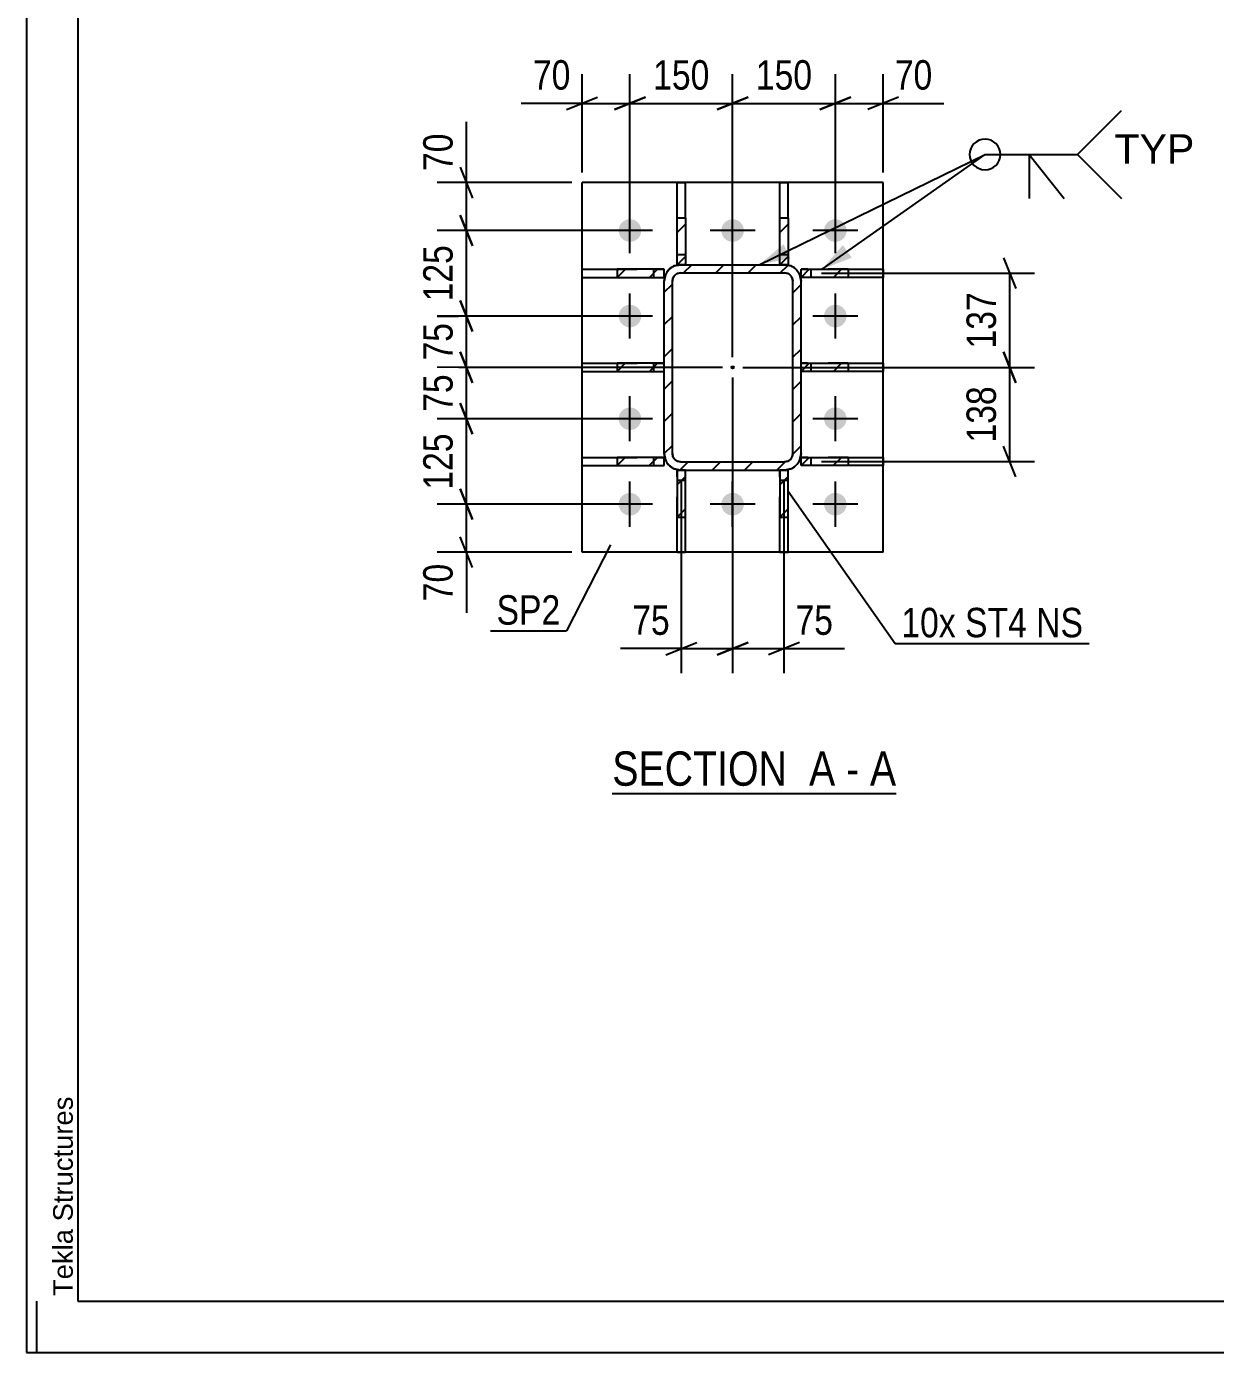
# Model space of a CAD drawing. Header units: millimetres. Extents: x -74 to 767, y -422 to 172.
# Drawn here: x -74.4 to 41.4, y -421.8 to -292.6 of the extents above; entities that cross this region are included whole.
import ezdxf

# ---------------------------------------------------------------- set-up
doc = ezdxf.new("R2010")
doc.units = ezdxf.units.MM
doc.linetypes.add('DXK_LINE_DOT2', pattern=[3.9198, 1.9599, -1.9599])
doc.linetypes.add('DXK_LINE_DOT3', pattern=[5.9187, 2.979, -0.9799, 0.9799, -0.9799])
doc.styles.add('Arial', font='ARIAL.TTF', dxfattribs={"height": 0.2})
doc.styles.add('Arial Narrow', font='ARIALN.TTF', dxfattribs={"height": 0.2})

# ---------------------------------------------------------------- blocks, each defined once
blk = doc.blocks.new('Unknown-389632863-1162')
at = {"color": 5, "linetype": 'Continuous'}
for p, q in [((-74.36, 172.22), (-74.36, -421.78)), ((-69.36, 167.22), (-69.36, -416.78)), ((-73.36, -421.78), (-73.36, -416.78)), ((-69.36, -416.78), (761.64, -416.78)), ((-74.36, -421.78), (766.64, -421.78))]:
    blk.add_line(p, q, dxfattribs=at)
at = {"color": 174, "linetype": 'Continuous', "style": 'Arial'}
blk.add_text('Tekla Structures', height=1.9102, rotation=90, dxfattribs=at).set_placement((-69.86, -416.28))
blk = doc.blocks.new('Unknown-389632863-14 - 5033')
at = {"color": 6, "linetype": 'Continuous'}
blk.add_line((-17.32, -367.32), (10.33, -367.32), dxfattribs=at)
at = {"color": 0, "linetype": 'Continuous'}
for points in [[(0.79, -366.57), (0.79, -363.07), (-17.32, -363.07), (-17.32, -366.57)], [(4.4, -366.57), (4.4, -363.07), (1.84, -363.07), (1.84, -366.57)], [(6.72, -366.57), (6.72, -363.07), (5.45, -363.07), (5.45, -366.57)], [(10.33, -366.57), (10.33, -363.07), (7.77, -363.07), (7.77, -366.57)]]:
    blk.add_wipeout(points, dxfattribs=at)
at = {"color": 7, "linetype": 'Continuous', "style": 'Arial Narrow'}
for s, p in [('SECTION ', (-17.32, -366.57)), ('A', (1.84, -366.57)), ('A', (7.77, -366.57)), ('-', (5.45, -366.57))]:
    blk.add_text(s, height=3.34, dxfattribs=at).set_placement(p)
blk = doc.blocks.new('Part-389632863-5075 - 5033')
at = {"linetype": 'Continuous'}
h = blk.add_hatch(dxfattribs=at)
h.set_pattern_fill('', scale=0.7, style=0, pattern_type=0)
h.set_pattern_definition([(45, (-1.0026, -315.819), (-1.5715, 1.5715), [])])
h.paths.add_polyline_path([(-1, -311.24), (-1, -315.82), (-0.2, -315.82), (-0.2, -311.24)])
at = {"color": 2, "linetype": 'Continuous'}
for p, q in [((-1, -307.82), (-0.2, -307.82)), ((-1, -311.24), (-1, -307.82)), ((-0.2, -311.24), (-0.2, -307.82)), ((-1, -315.82), (-1, -311.24)), ((-1, -311.24), (-0.2, -311.24)), ((-0.2, -311.24), (-0.2, -315.82)), ((-0.2, -315.82), (-1, -315.82))]:
    blk.add_line(p, q, dxfattribs=at)
at = {"color": 7, "linetype": 'DXK_LINE_DOT2'}
for p, q in [((-1, -315.82), (-1, -311.24)), ((-0.2, -311.24), (-0.2, -315.82)), ((-1, -314.82), (-0.2, -314.82)), ((-0.2, -315.82), (-1, -315.82))]:
    blk.add_line(p, q, dxfattribs=at)
blk = doc.blocks.new('Bolt-389632863-5042 - 5033')
at = {"linetype": 'Continuous'}
for points in [[(-16.7, -312.49, -1), (-14.5, -312.49, -1)], [(-6.7, -312.49, -1), (-4.5, -312.49, -1)], [(3.3, -312.49, -1), (5.5, -312.49, -1)], [(-16.7, -320.82, -1), (-14.5, -320.82, -1)], [(3.3, -320.82, -1), (5.5, -320.82, -1)], [(-16.7, -330.82, -1), (-14.5, -330.82, -1)], [(3.3, -330.82, -1), (5.5, -330.82, -1)], [(-16.7, -339.15, -1), (-14.5, -339.15, -1)], [(-6.7, -339.15, -1), (-4.5, -339.15, -1)], [(3.3, -339.15, -1), (5.5, -339.15, -1)]]:
    blk.add_hatch(color=1, dxfattribs=at).paths.add_polyline_path(points)
at = {"color": 1, "linetype": 'Continuous'}
for p, q in [((-15.6, -314.69), (-15.6, -310.29)), ((-5.6, -314.69), (-5.6, -310.29)), ((4.4, -314.69), (4.4, -310.29)), ((-13.4, -312.49), (-17.8, -312.49)), ((-3.4, -312.49), (-7.8, -312.49)), ((6.6, -312.49), (2.2, -312.49)), ((-15.6, -323.02), (-15.6, -318.62)), ((4.4, -323.02), (4.4, -318.62)), ((-13.4, -320.82), (-17.8, -320.82)), ((6.6, -320.82), (2.2, -320.82)), ((-15.6, -333.02), (-15.6, -328.62)), ((4.4, -333.02), (4.4, -328.62)), ((-13.4, -330.82), (-17.8, -330.82)), ((6.6, -330.82), (2.2, -330.82)), ((-15.6, -341.35), (-15.6, -336.95)), ((-5.6, -341.35), (-5.6, -336.95)), ((4.4, -341.35), (4.4, -336.95)), ((-13.4, -339.15), (-17.8, -339.15)), ((-3.4, -339.15), (-7.8, -339.15)), ((6.6, -339.15), (2.2, -339.15))]:
    blk.add_line(p, q, dxfattribs=at)
blk = doc.blocks.new('Part-389632863-5060 - 5033')
at = {"linetype": 'Continuous'}
h = blk.add_hatch(dxfattribs=at)
h.set_pattern_fill('', scale=0.7, style=0, pattern_type=0)
h.set_pattern_definition([(45, (-16.853, -335.3857), (-1.5715, 1.5715), [])])
h.paths.add_polyline_path([(-16.85, -334.59), (-16.85, -335.39), (-12.27, -335.39), (-12.27, -334.59)])
at = {"color": 2, "linetype": 'Continuous'}
for p, q in [((-20.27, -334.59), (-16.85, -334.59)), ((-20.27, -335.39), (-20.27, -334.59)), ((-20.27, -335.39), (-16.85, -335.39)), ((-12.27, -334.59), (-16.85, -334.59)), ((-16.85, -334.59), (-16.85, -335.39)), ((-16.85, -335.39), (-12.27, -335.39)), ((-12.27, -335.39), (-12.27, -334.59))]:
    blk.add_line(p, q, dxfattribs=at)
at = {"color": 7, "linetype": 'DXK_LINE_DOT2'}
for p, q in [((-16.85, -334.59), (-12.27, -334.59)), ((-16.85, -335.39), (-12.27, -335.39)), ((-13.27, -335.39), (-13.27, -334.59)), ((-12.27, -335.39), (-12.27, -334.59))]:
    blk.add_line(p, q, dxfattribs=at)
blk = doc.blocks.new('Part-389632863-5204 - 5033')
at = {"linetype": 'Continuous'}
h = blk.add_hatch(dxfattribs=at)
h.set_pattern_fill('', scale=0.7, style=0, pattern_type=0)
h.set_pattern_definition([(45, (-16.853, -326.219), (-1.5715, 1.5715), [])])
h.paths.add_polyline_path([(-16.85, -325.42), (-16.85, -326.22), (-12.27, -326.22), (-12.27, -325.42)])
at = {"color": 2, "linetype": 'Continuous'}
for p, q in [((-20.27, -325.42), (-16.85, -325.42)), ((-20.27, -326.22), (-20.27, -325.42)), ((-12.27, -325.42), (-16.85, -325.42)), ((-16.85, -325.42), (-16.85, -326.22)), ((-12.27, -326.22), (-12.27, -325.42)), ((-20.27, -326.22), (-16.85, -326.22)), ((-16.85, -326.22), (-12.27, -326.22))]:
    blk.add_line(p, q, dxfattribs=at)
at = {"color": 7, "linetype": 'DXK_LINE_DOT2'}
for p, q in [((-16.85, -325.42), (-12.27, -325.42)), ((-13.27, -326.22), (-13.27, -325.42)), ((-12.27, -326.22), (-12.27, -325.42)), ((-16.85, -326.22), (-12.27, -326.22))]:
    blk.add_line(p, q, dxfattribs=at)
blk = doc.blocks.new('Part-389632863-5065 - 5033')
at = {"linetype": 'Continuous'}
h = blk.add_hatch(dxfattribs=at)
h.set_pattern_fill('', scale=0.7, style=0, pattern_type=0)
h.set_pattern_definition([(45, (-16.853, -317.0524), (-1.5715, 1.5715), [])])
h.paths.add_polyline_path([(-16.85, -316.25), (-16.85, -317.05), (-12.27, -317.05), (-12.27, -316.25)])
at = {"color": 2, "linetype": 'Continuous'}
for p, q in [((-20.27, -316.25), (-16.85, -316.25)), ((-20.27, -317.05), (-20.27, -316.25)), ((-12.27, -316.25), (-16.85, -316.25)), ((-16.85, -316.25), (-16.85, -317.05)), ((-12.27, -317.05), (-12.27, -316.25)), ((-20.27, -317.05), (-16.85, -317.05)), ((-16.85, -317.05), (-12.27, -317.05))]:
    blk.add_line(p, q, dxfattribs=at)
at = {"color": 7, "linetype": 'DXK_LINE_DOT2'}
for p, q in [((-16.85, -316.25), (-12.27, -316.25)), ((-13.27, -317.05), (-13.27, -316.25)), ((-12.27, -317.05), (-12.27, -316.25)), ((-16.85, -317.05), (-12.27, -317.05))]:
    blk.add_line(p, q, dxfattribs=at)
blk = doc.blocks.new('Part-389632863-5070 - 5033')
at = {"linetype": 'Continuous'}
h = blk.add_hatch(dxfattribs=at)
h.set_pattern_fill('', scale=0.7, style=0, pattern_type=0)
h.set_pattern_definition([(45, (-11.0026, -315.819), (-1.5715, 1.5715), [])])
h.paths.add_polyline_path([(-11, -311.24), (-11, -315.82), (-10.2, -315.82), (-10.2, -311.24)])
at = {"color": 2, "linetype": 'Continuous'}
for p, q in [((-11, -307.82), (-10.2, -307.82)), ((-11, -311.24), (-11, -307.82)), ((-10.2, -311.24), (-10.2, -307.82)), ((-11, -315.82), (-11, -311.24)), ((-11, -311.24), (-10.2, -311.24)), ((-10.2, -311.24), (-10.2, -315.82)), ((-10.2, -315.82), (-11, -315.82))]:
    blk.add_line(p, q, dxfattribs=at)
at = {"color": 7, "linetype": 'DXK_LINE_DOT2'}
for p, q in [((-11, -315.82), (-11, -311.24)), ((-10.2, -311.24), (-10.2, -315.82)), ((-11, -314.82), (-10.2, -314.82)), ((-10.2, -315.82), (-11, -315.82))]:
    blk.add_line(p, q, dxfattribs=at)
blk = doc.blocks.new('Part-389632863-5189 - 5033')
at = {"linetype": 'Continuous'}
h = blk.add_hatch(dxfattribs=at)
h.set_pattern_fill('', scale=0.7, style=0, pattern_type=0)
h.set_pattern_definition([(45, (1.064, -326.219), (-1.5715, 1.5715), [])])
h.paths.add_polyline_path([(1.06, -325.42), (1.06, -326.22), (5.65, -326.22), (5.65, -325.42)])
at = {"color": 7, "linetype": 'DXK_LINE_DOT2'}
for p, q in [((1.06, -326.22), (1.06, -325.42)), ((5.65, -325.42), (1.06, -325.42)), ((2.06, -326.22), (2.06, -325.42)), ((5.65, -326.22), (1.06, -326.22))]:
    blk.add_line(p, q, dxfattribs=at)
at = {"color": 2, "linetype": 'Continuous'}
for p, q in [((1.06, -326.22), (1.06, -325.42)), ((1.06, -325.42), (5.65, -325.42)), ((5.65, -325.42), (9.06, -325.42)), ((5.65, -325.42), (5.65, -326.22)), ((9.06, -325.42), (9.06, -326.22)), ((5.65, -326.22), (1.06, -326.22)), ((9.06, -326.22), (5.65, -326.22))]:
    blk.add_line(p, q, dxfattribs=at)
blk = doc.blocks.new('Part-389632863-5125 - 5033')
at = {"color": 2, "linetype": 'Continuous'}
for p, q in [((-20.27, -343.82), (-20.27, -307.82)), ((9.06, -307.82), (-20.27, -307.82)), ((9.06, -343.82), (9.06, -307.82)), ((9.06, -343.82), (-20.27, -343.82))]:
    blk.add_line(p, q, dxfattribs=at)
blk = doc.blocks.new('Part-389632863-5080 - 5033')
at = {"linetype": 'Continuous'}
h = blk.add_hatch(dxfattribs=at)
h.set_pattern_fill('', scale=0.7, style=0, pattern_type=0)
h.set_pattern_definition([(45, (-11.0026, -340.4026), (-1.5715, 1.5715), [])])
h.paths.add_polyline_path([(-11, -335.82), (-11, -340.4), (-10.2, -340.4), (-10.2, -335.82)])
at = {"color": 7, "linetype": 'DXK_LINE_DOT2'}
for p, q in [((-11, -340.4), (-11, -335.82)), ((-10.2, -335.82), (-11, -335.82)), ((-10.2, -340.4), (-10.2, -335.82)), ((-11, -336.82), (-10.2, -336.82))]:
    blk.add_line(p, q, dxfattribs=at)
at = {"color": 2, "linetype": 'Continuous'}
for p, q in [((-11, -335.82), (-11, -340.4)), ((-11, -335.82), (-10.2, -335.82)), ((-10.2, -340.4), (-10.2, -335.82)), ((-11, -343.82), (-11, -340.4)), ((-11, -340.4), (-10.2, -340.4)), ((-10.2, -343.82), (-10.2, -340.4)), ((-11, -343.82), (-10.2, -343.82))]:
    blk.add_line(p, q, dxfattribs=at)
blk = doc.blocks.new('Part-389632863-5085 - 5033')
at = {"linetype": 'Continuous'}
h = blk.add_hatch(dxfattribs=at)
h.set_pattern_fill('', scale=0.7, style=0, pattern_type=0)
h.set_pattern_definition([(45, (-1.0026, -340.4026), (-1.5715, 1.5715), [])])
h.paths.add_polyline_path([(-1, -335.82), (-1, -340.4), (-0.2, -340.4), (-0.2, -335.82)])
at = {"color": 7, "linetype": 'DXK_LINE_DOT2'}
for p, q in [((-1, -340.4), (-1, -335.82)), ((-0.2, -335.82), (-1, -335.82)), ((-0.2, -340.4), (-0.2, -335.82)), ((-1, -336.82), (-0.2, -336.82))]:
    blk.add_line(p, q, dxfattribs=at)
at = {"color": 2, "linetype": 'Continuous'}
for p, q in [((-1, -335.82), (-1, -340.4)), ((-1, -335.82), (-0.2, -335.82)), ((-0.2, -340.4), (-0.2, -335.82)), ((-1, -343.82), (-1, -340.4)), ((-1, -340.4), (-0.2, -340.4)), ((-0.2, -343.82), (-0.2, -340.4)), ((-1, -343.82), (-0.2, -343.82))]:
    blk.add_line(p, q, dxfattribs=at)
blk = doc.blocks.new('Part-389632863-5087 - 5033')
at = {"linetype": 'Continuous'}
h = blk.add_hatch(dxfattribs=at)
h.set_pattern_fill('', scale=0.7, style=0, pattern_type=0)
h.set_pattern_definition([(45, (-12.2693, -334.219), (-1.57154, 1.57154), [])])
h.paths.add_polyline_path([(-12.27, -317.42), (-12.27, -334.22), (-12.15, -334.83), (-11.8, -335.35), (-11.28, -335.7), (-10.67, -335.82), (-0.54, -335.82), (0.08, -335.7), (0.6, -335.35), (0.94, -334.83), (1.06, -334.22), (1.06, -317.42), (0.94, -316.81), (0.6, -316.29), (0.08, -315.94), (-0.54, -315.82), (-10.67, -315.82), (-11.28, -315.94), (-11.8, -316.29), (-12.15, -316.81)])
h.paths.add_polyline_path([(-11.23, -316.85), (-10.98, -316.68), (-10.67, -316.62), (-0.54, -316.62), (-0.23, -316.68), (0.03, -316.85), (0.2, -317.11), (0.26, -317.42), (0.26, -334.22), (0.2, -334.53), (0.03, -334.78), (-0.23, -334.96), (-0.54, -335.02), (-10.67, -335.02), (-10.98, -334.96), (-11.23, -334.78), (-11.41, -334.53), (-11.47, -334.22), (-11.47, -317.42), (-11.41, -317.11)])
blk.add_hatch(color=30, dxfattribs=at).paths.add_polyline_path([(-5.6, -325.92, -1), (-5.6, -325.72, -1)])
at = {"color": 7, "linetype": 'DXK_LINE_DOT2'}
for p, q in [((-11.28, -315.94), (-10.67, -315.82)), ((-10.67, -315.82), (-0.54, -315.82)), ((-0.54, -315.82), (0.08, -315.94)), ((-12.27, -317.42), (-12.15, -316.81)), ((-12.27, -334.22), (-12.27, -317.42)), ((-11.41, -317.11), (-11.47, -317.42)), ((-11.47, -334.22), (-11.47, -317.42)), ((-10.67, -316.62), (-10.98, -316.68)), ((-10.67, -316.62), (-0.54, -316.62)), ((-0.23, -316.68), (-0.54, -316.62)), ((0.26, -317.42), (0.2, -317.11)), ((0.26, -334.22), (0.26, -317.42)), ((0.94, -316.81), (1.06, -317.42)), ((1.06, -334.22), (1.06, -317.42)), ((-12.15, -334.83), (-12.27, -334.22)), ((-11.47, -334.22), (-11.41, -334.53)), ((0.2, -334.53), (0.26, -334.22)), ((1.06, -334.22), (0.94, -334.83)), ((-10.67, -335.82), (-11.28, -335.7)), ((-10.98, -334.96), (-10.67, -335.02)), ((-10.67, -335.02), (-0.54, -335.02)), ((-10.67, -335.82), (-0.54, -335.82)), ((-0.54, -335.02), (-0.23, -334.96)), ((0.08, -335.7), (-0.54, -335.82))]:
    blk.add_line(p, q, dxfattribs=at)
at = {"color": 2, "linetype": 'Continuous'}
for p, q in [((-10.67, -315.82), (-11.28, -315.94)), ((-10.67, -315.82), (-0.54, -315.82)), ((0.08, -315.94), (-0.54, -315.82)), ((-12.15, -316.81), (-12.27, -317.42)), ((-12.27, -334.22), (-12.27, -317.42)), ((-11.47, -317.42), (-11.41, -317.11)), ((-11.47, -334.22), (-11.47, -317.42)), ((-10.98, -316.68), (-10.67, -316.62)), ((-10.67, -316.62), (-0.54, -316.62)), ((-0.54, -316.62), (-0.23, -316.68)), ((0.2, -317.11), (0.26, -317.42)), ((0.26, -334.22), (0.26, -317.42)), ((1.06, -317.42), (0.94, -316.81)), ((1.06, -334.22), (1.06, -317.42)), ((-12.27, -334.22), (-12.15, -334.83)), ((-11.41, -334.53), (-11.47, -334.22)), ((0.26, -334.22), (0.2, -334.53)), ((0.94, -334.83), (1.06, -334.22)), ((-11.28, -335.7), (-10.67, -335.82)), ((-10.67, -335.02), (-10.98, -334.96)), ((-10.67, -335.02), (-0.54, -335.02)), ((-10.67, -335.82), (-0.54, -335.82)), ((-0.23, -334.96), (-0.54, -335.02)), ((-0.54, -335.82), (0.08, -335.7))]:
    blk.add_line(p, q, dxfattribs=at)
at = {"color": 7, "linetype": 'DXK_LINE_DOT3'}
blk.add_line((-5.6, -325.82), (-5.6, -325.82), dxfattribs=at)
at = {"color": 30, "linetype": 'DXK_LINE_DOT3'}
blk.add_line((-5.6, -325.82), (-5.6, -325.82), dxfattribs=at)
at = {"color": 30, "linetype": 'Continuous'}
blk.add_circle((-5.6, -325.82), 0.1, dxfattribs=at)
at = {"color": 7, "linetype": 'DXK_LINE_DOT2'}
for centre, radius, start, end in [((-10.67, -317.42), 1.6, 112.5, 157.5), ((-0.54, -317.42), 1.6, 22.5, 67.5), ((-10.67, -317.42), 0.8, 112.5, 157.5), ((-0.54, -317.42), 0.8, 22.5, 67.5), ((-10.67, -334.22), 0.8, 202.5, 247.5), ((-0.54, -334.22), 0.8, 292.5, 337.5), ((-10.67, -334.22), 1.6, 202.5, 247.5), ((-0.54, -334.22), 1.6, 292.5, 337.5)]:
    blk.add_arc(centre, radius, start, end, dxfattribs=at)
at = {"color": 2, "linetype": 'Continuous'}
for centre, radius, start, end in [((-10.67, -317.42), 1.6, 112.5, 157.5), ((-0.54, -317.42), 1.6, 22.5, 67.5), ((-10.67, -317.42), 0.8, 112.5, 157.5), ((-0.54, -317.42), 0.8, 22.5, 67.5), ((-10.67, -334.22), 0.8, 202.5, 247.5), ((-0.54, -334.22), 0.8, 292.5, 337.5), ((-10.67, -334.22), 1.6, 202.5, 247.5), ((-0.54, -334.22), 1.6, 292.5, 337.5)]:
    blk.add_arc(centre, radius, start, end, dxfattribs=at)
blk = doc.blocks.new('Part-389632863-5194 - 5033')
at = {"linetype": 'Continuous'}
h = blk.add_hatch(dxfattribs=at)
h.set_pattern_fill('', scale=0.7, style=0, pattern_type=0)
h.set_pattern_definition([(45, (1.064, -335.3857), (-1.5715, 1.5715), [])])
h.paths.add_polyline_path([(1.06, -334.59), (1.06, -335.39), (5.65, -335.39), (5.65, -334.59)])
at = {"color": 7, "linetype": 'DXK_LINE_DOT2'}
for p, q in [((1.06, -335.39), (1.06, -334.59)), ((5.65, -334.59), (1.06, -334.59)), ((5.65, -335.39), (1.06, -335.39)), ((2.06, -335.39), (2.06, -334.59))]:
    blk.add_line(p, q, dxfattribs=at)
at = {"color": 2, "linetype": 'Continuous'}
for p, q in [((1.06, -335.39), (1.06, -334.59)), ((1.06, -334.59), (5.65, -334.59)), ((5.65, -335.39), (1.06, -335.39)), ((5.65, -334.59), (9.06, -334.59)), ((5.65, -334.59), (5.65, -335.39)), ((9.06, -335.39), (5.65, -335.39)), ((9.06, -334.59), (9.06, -335.39))]:
    blk.add_line(p, q, dxfattribs=at)
blk = doc.blocks.new('Part-389632863-5199 - 5033')
at = {"linetype": 'Continuous'}
h = blk.add_hatch(dxfattribs=at)
h.set_pattern_fill('', scale=0.7, style=0, pattern_type=0)
h.set_pattern_definition([(45, (1.064, -317.0524), (-1.5715, 1.5715), [])])
h.paths.add_polyline_path([(1.06, -316.25), (1.06, -317.05), (5.65, -317.05), (5.65, -316.25)])
at = {"color": 7, "linetype": 'DXK_LINE_DOT2'}
for p, q in [((1.06, -317.05), (1.06, -316.25)), ((5.65, -316.25), (1.06, -316.25)), ((2.06, -317.05), (2.06, -316.25)), ((5.65, -317.05), (1.06, -317.05))]:
    blk.add_line(p, q, dxfattribs=at)
at = {"color": 2, "linetype": 'Continuous'}
for p, q in [((1.06, -317.05), (1.06, -316.25)), ((1.06, -316.25), (5.65, -316.25)), ((5.65, -316.25), (9.06, -316.25)), ((5.65, -316.25), (5.65, -317.05)), ((9.06, -316.25), (9.06, -317.05)), ((5.65, -317.05), (1.06, -317.05)), ((9.06, -317.05), (5.65, -317.05))]:
    blk.add_line(p, q, dxfattribs=at)
blk = doc.blocks.new('StraightDimension-389632863-43776 - 5033')
at = {"color": 7, "linetype": 'Continuous'}
for p, q in [((-32.12, -319.32), (-30.92, -322.32)), ((-16.6, -320.82), (-34.37, -320.82)), ((-31.52, -325.82), (-31.52, -320.82)), ((-30.92, -327.32), (-32.12, -324.32)), ((-6.6, -325.82), (-34.37, -325.82))]:
    blk.add_line(p, q, dxfattribs=at)
at = {"color": 0}
blk.add_wipeout([(-32.27, -320.89), (-36.47, -320.89), (-36.47, -325.75), (-32.27, -325.75)], dxfattribs=at)
at = {"color": 3, "style": 'Arial Narrow'}
blk.add_text('75', height=2.863, rotation=90.0002, dxfattribs=at).set_placement((-32.87, -325.15))
blk = doc.blocks.new('StraightDimension-389632863-43775 - 5033')
at = {"color": 7, "linetype": 'Continuous'}
for p, q in [((-32.12, -310.99), (-30.92, -313.99)), ((-16.6, -312.49), (-34.37, -312.49)), ((-31.52, -320.82), (-31.52, -312.49)), ((-30.92, -322.32), (-32.12, -319.32)), ((-16.6, -320.82), (-34.37, -320.82))]:
    blk.add_line(p, q, dxfattribs=at)
at = {"color": 0}
blk.add_wipeout([(-32.27, -313.31), (-36.47, -313.31), (-36.47, -319.99), (-32.27, -319.99)], dxfattribs=at)
at = {"color": 3, "style": 'Arial Narrow'}
blk.add_text('125', height=2.863, rotation=90.0002, dxfattribs=at).set_placement((-32.87, -319.39))
blk = doc.blocks.new('StraightDimension-389632863-43729 - 5033')
at = {"color": 7, "linetype": 'Continuous'}
for p, q in [((20.79, -324.32), (21.99, -327.32)), ((-4.6, -325.82), (23.79, -325.82)), ((21.39, -334.99), (21.39, -325.82)), ((21.99, -336.49), (20.79, -333.49)), ((3.06, -334.99), (23.79, -334.99))]:
    blk.add_line(p, q, dxfattribs=at)
at = {"color": 0}
blk.add_wipeout([(20.64, -327.06), (16.44, -327.06), (16.44, -333.74), (20.64, -333.74)], dxfattribs=at)
at = {"color": 3, "style": 'Arial Narrow'}
blk.add_text('138', height=2.863, rotation=90.0002, dxfattribs=at).set_placement((20.04, -333.14))
blk = doc.blocks.new('StraightDimension-389632863-43537 - 5033')
at = {"color": 7, "linetype": 'Continuous'}
for p, q in [((-5.6, -326.82), (-5.6, -355.62)), ((-0.6, -336.82), (-0.6, -355.62)), ((-7.1, -353.82), (-4.1, -352.62)), ((-5.6, -353.22), (-0.6, -353.22)), ((0.9, -352.62), (-2.1, -353.82)), ((-0.6, -353.22), (5.3, -353.22)), ((-0.6, -353.22), (5.3, -353.22))]:
    blk.add_line(p, q, dxfattribs=at)
at = {"color": 0}
blk.add_wipeout([(4.78, -352.47), (4.78, -348.27), (-0.08, -348.27), (-0.08, -352.47)], dxfattribs=at)
at = {"color": 3, "style": 'Arial Narrow'}
blk.add_text('75', height=2.863, dxfattribs=at).set_placement((0.52, -351.87))
blk = doc.blocks.new('StraightDimension-389632863-43538 - 5033')
at = {"color": 7, "linetype": 'Continuous'}
for p, q in [((-5.6, -326.82), (-5.6, -355.62)), ((-10.6, -336.82), (-10.6, -355.62)), ((-10.6, -353.22), (-16.51, -353.22)), ((-10.6, -353.22), (-16.51, -353.22)), ((-12.1, -353.82), (-9.1, -352.62)), ((-10.6, -353.22), (-5.6, -353.22)), ((-4.1, -352.62), (-7.1, -353.82))]:
    blk.add_line(p, q, dxfattribs=at)
at = {"color": 0}
blk.add_wipeout([(-11.13, -352.47), (-11.13, -348.27), (-15.98, -348.27), (-15.98, -352.47)], dxfattribs=at)
at = {"color": 3, "style": 'Arial Narrow'}
blk.add_text('75', height=2.863, dxfattribs=at).set_placement((-15.38, -351.87))
blk = doc.blocks.new('StraightDimension-389632863-43728 - 5033')
at = {"color": 7, "linetype": 'Continuous'}
for p, q in [((20.79, -315.15), (21.99, -318.15)), ((3.06, -316.65), (23.79, -316.65)), ((21.39, -325.82), (21.39, -316.65)), ((21.99, -327.32), (20.79, -324.32)), ((-4.6, -325.82), (23.79, -325.82))]:
    blk.add_line(p, q, dxfattribs=at)
at = {"color": 0}
blk.add_wipeout([(20.64, -317.89), (16.44, -317.89), (16.44, -324.58), (20.64, -324.58)], dxfattribs=at)
at = {"color": 3, "style": 'Arial Narrow'}
blk.add_text('137', height=2.863, rotation=90.0002, dxfattribs=at).set_placement((20.04, -323.98))
blk = doc.blocks.new('StraightDimension-389632863-43909 - 5033')
at = {"color": 7, "linetype": 'Continuous'}
for p, q in [((4.4, -311.49), (4.4, -297.26)), ((9.06, -306.82), (9.06, -297.26)), ((2.9, -300.71), (5.9, -299.51)), ((10.56, -299.51), (7.56, -300.71)), ((4.4, -300.11), (9.06, -300.11)), ((9.06, -300.11), (14.97, -300.11)), ((9.06, -300.11), (14.97, -300.11))]:
    blk.add_line(p, q, dxfattribs=at)
at = {"color": 0}
blk.add_wipeout([(14.45, -299.36), (14.45, -295.16), (9.59, -295.16), (9.59, -299.36)], dxfattribs=at)
at = {"color": 3, "style": 'Arial Narrow'}
blk.add_text('70', height=2.863, dxfattribs=at).set_placement((10.19, -298.76))
blk = doc.blocks.new('StraightDimension-389632863-43774 - 5033')
at = {"color": 7, "linetype": 'Continuous'}
for p, q in [((-31.52, -307.82), (-31.52, -301.91)), ((-31.52, -307.82), (-31.52, -301.91)), ((-32.12, -306.32), (-30.92, -309.32)), ((-21.27, -307.82), (-34.37, -307.82)), ((-31.52, -312.49), (-31.52, -307.82)), ((-30.92, -313.99), (-32.12, -310.99)), ((-16.6, -312.49), (-34.37, -312.49))]:
    blk.add_line(p, q, dxfattribs=at)
at = {"color": 0}
blk.add_wipeout([(-32.27, -302.44), (-36.47, -302.44), (-36.47, -307.29), (-32.27, -307.29)], dxfattribs=at)
at = {"color": 3, "style": 'Arial Narrow'}
blk.add_text('70', height=2.863, rotation=90.0002, dxfattribs=at).set_placement((-32.87, -306.69))
blk = doc.blocks.new('StraightDimension-389632863-43777 - 5033')
at = {"color": 7, "linetype": 'Continuous'}
for p, q in [((-32.12, -324.32), (-30.92, -327.32)), ((-6.6, -325.82), (-34.37, -325.82)), ((-31.52, -330.82), (-31.52, -325.82)), ((-30.92, -332.32), (-32.12, -329.32)), ((-16.6, -330.82), (-34.37, -330.82))]:
    blk.add_line(p, q, dxfattribs=at)
at = {"color": 0}
blk.add_wipeout([(-32.27, -325.89), (-36.47, -325.89), (-36.47, -330.75), (-32.27, -330.75)], dxfattribs=at)
at = {"color": 3, "style": 'Arial Narrow'}
blk.add_text('75', height=2.863, rotation=90.0002, dxfattribs=at).set_placement((-32.87, -330.15))
blk = doc.blocks.new('StraightDimension-389632863-43778 - 5033')
at = {"color": 7, "linetype": 'Continuous'}
for p, q in [((-32.12, -329.32), (-30.92, -332.32)), ((-16.6, -330.82), (-34.37, -330.82)), ((-31.52, -339.15), (-31.52, -330.82)), ((-30.92, -340.65), (-32.12, -337.65)), ((-16.6, -339.15), (-34.37, -339.15))]:
    blk.add_line(p, q, dxfattribs=at)
at = {"color": 0}
blk.add_wipeout([(-32.27, -331.64), (-36.47, -331.64), (-36.47, -338.33), (-32.27, -338.33)], dxfattribs=at)
at = {"color": 3, "style": 'Arial Narrow'}
blk.add_text('125', height=2.863, rotation=90.0002, dxfattribs=at).set_placement((-32.87, -337.73))
blk = doc.blocks.new('StraightDimension-389632863-43779 - 5033')
at = {"color": 7, "linetype": 'Continuous'}
for p, q in [((-32.12, -337.65), (-30.92, -340.65)), ((-16.6, -339.15), (-34.37, -339.15)), ((-31.52, -343.82), (-31.52, -339.15)), ((-30.92, -345.32), (-32.12, -342.32)), ((-21.27, -343.82), (-34.37, -343.82)), ((-31.52, -343.82), (-31.52, -349.73)), ((-31.52, -343.82), (-31.52, -349.73))]:
    blk.add_line(p, q, dxfattribs=at)
at = {"color": 0}
blk.add_wipeout([(-32.27, -344.34), (-36.47, -344.34), (-36.47, -349.2), (-32.27, -349.2)], dxfattribs=at)
at = {"color": 3, "style": 'Arial Narrow'}
blk.add_text('70', height=2.863, rotation=90.0002, dxfattribs=at).set_placement((-32.87, -348.6))
blk = doc.blocks.new('StraightDimension-389632863-43910 - 5033')
at = {"color": 7, "linetype": 'Continuous'}
for p, q in [((-5.6, -324.82), (-5.6, -297.26)), ((4.4, -311.49), (4.4, -297.26)), ((-7.1, -300.71), (-4.1, -299.51)), ((5.9, -299.51), (2.9, -300.71)), ((-5.6, -300.11), (4.4, -300.11))]:
    blk.add_line(p, q, dxfattribs=at)
at = {"color": 0}
blk.add_wipeout([(2.74, -299.36), (2.74, -295.16), (-3.94, -295.16), (-3.94, -299.36)], dxfattribs=at)
at = {"color": 3, "style": 'Arial Narrow'}
blk.add_text('150', height=2.863, dxfattribs=at).set_placement((-3.34, -298.76))
blk = doc.blocks.new('StraightDimension-389632863-43911 - 5033')
at = {"color": 7, "linetype": 'Continuous'}
for p, q in [((-15.6, -311.49), (-15.6, -297.26)), ((-5.6, -324.82), (-5.6, -297.26)), ((-17.1, -300.71), (-14.1, -299.51)), ((-4.1, -299.51), (-7.1, -300.71)), ((-15.6, -300.11), (-5.6, -300.11))]:
    blk.add_line(p, q, dxfattribs=at)
at = {"color": 0}
blk.add_wipeout([(-7.26, -299.36), (-7.26, -295.16), (-13.94, -295.16), (-13.94, -299.36)], dxfattribs=at)
at = {"color": 3, "style": 'Arial Narrow'}
blk.add_text('150', height=2.863, dxfattribs=at).set_placement((-13.34, -298.76))
blk = doc.blocks.new('StraightDimension-389632863-43912 - 5033')
at = {"color": 7, "linetype": 'Continuous'}
for p, q in [((-20.27, -306.82), (-20.27, -297.26)), ((-15.6, -311.49), (-15.6, -297.26)), ((-21.77, -300.71), (-18.77, -299.51)), ((-14.1, -299.51), (-17.1, -300.71)), ((-20.27, -300.11), (-26.18, -300.11)), ((-20.27, -300.11), (-26.18, -300.11)), ((-20.27, -300.11), (-15.6, -300.11))]:
    blk.add_line(p, q, dxfattribs=at)
at = {"color": 0}
blk.add_wipeout([(-20.79, -299.36), (-20.79, -295.16), (-25.65, -295.16), (-25.65, -299.36)], dxfattribs=at)
at = {"color": 3, "style": 'Arial Narrow'}
blk.add_text('70', height=2.863, dxfattribs=at).set_placement((-25.05, -298.76))
blk = doc.blocks.new('Mark-389632863-5121 - 5033')
at = {"color": 0}
blk.add_wipeout([(-22.38, -350.88), (-22.38, -347.88), (-28.59, -347.88), (-28.59, -350.88)], dxfattribs=at)
blk.add_wipeout([(-22.38, -350.88), (-22.38, -347.88), (-28.59, -347.88), (-28.59, -350.88)], dxfattribs=at)
at = {"color": 30, "linetype": 'Continuous'}
for p in [(-17.5, -343.09), (-29.19, -351.48)]:
    blk.add_line(p, (-21.78, -351.48), dxfattribs=at)
at = {"color": 3, "style": 'Arial Narrow'}
blk.add_text('SP2', height=2.863, dxfattribs=at).set_placement((-28.59, -350.88))
blk = doc.blocks.new('MarkSet-389632863-5342 - 5033')
at = {"color": 0}
for points in [[(16.13, -352.11), (16.13, -349.11), (10.83, -349.11), (10.83, -352.11)], [(23.06, -352.11), (23.06, -349.11), (17.03, -349.11), (17.03, -352.11)], [(28.53, -352.11), (28.53, -349.11), (23.96, -349.11), (23.96, -352.11)]]:
    blk.add_wipeout(points, dxfattribs=at)
for points in [[(16.13, -352.11), (16.13, -349.11), (10.83, -349.11), (10.83, -352.11)], [(23.06, -352.11), (23.06, -349.11), (17.03, -349.11), (17.03, -352.11)], [(28.53, -352.11), (28.53, -349.11), (23.96, -349.11), (23.96, -352.11)]]:
    blk.add_wipeout(points, dxfattribs=at)
at = {"color": 30, "linetype": 'Continuous'}
for p, q in [((-0.2, -337.88), (10.23, -352.71)), ((10.23, -352.71), (29.13, -352.71))]:
    blk.add_line(p, q, dxfattribs=at)
at = {"color": 3, "style": 'Arial Narrow'}
for s, p in [('10x', (10.83, -352.11)), ('ST4', (17.03, -352.11)), ('NS', (23.96, -352.11))]:
    blk.add_text(s, height=2.863, dxfattribs=at).set_placement(p)
blk = doc.blocks.new('WeldMark-389632863-34253 - 5033')
at = {"linetype": 'Continuous'}
for points in [[(0.02, -315.18), (-3.01, -315.82), (-0.64, -313.83)], [(6, -315.14), (3.11, -316.25), (5.13, -313.91)]]:
    blk.add_hatch(color=30, dxfattribs=at).paths.add_polyline_path(points)
at = {"color": 30, "linetype": 'Continuous'}
for p, q in [((-3.01, -315.82), (18.98, -305.08)), ((3.11, -316.25), (18.98, -305.08)), ((18.98, -305.08), (27.98, -305.08))]:
    blk.add_line(p, q, dxfattribs=at)
at = {"color": 3, "linetype": 'Continuous'}
for q in [(26.7, -309.36), (23.27, -309.36)]:
    blk.add_line((23.27, -305.08), q, dxfattribs=at)
for start, end in [(90, 270), (270, 90)]:
    blk.add_arc((18.98, -305.08), 1.5, start, end, dxfattribs=at)
at = {"color": 0, "linetype": 'Continuous'}
blk.add_wipeout([(39.36, -305.98), (39.36, -302.98), (31.58, -302.98), (31.58, -305.98)], dxfattribs=at)
blk.add_wipeout([(39.36, -305.98), (39.36, -302.98), (31.58, -302.98), (31.58, -305.98)], dxfattribs=at)
at = {"color": 3, "linetype": 'Continuous'}
for q in [(32.27, -300.79), (32.27, -309.36)]:
    blk.add_line((27.98, -305.08), q, dxfattribs=at)
at = {"color": 3, "linetype": 'Continuous', "style": 'Arial'}
blk.add_text('TYP', height=2.865, dxfattribs=at).set_placement((31.58, -305.98))

msp = doc.modelspace()

# ---------------------------------------------------------------- block references
for name in ['Unknown-389632863-1162', 'Part-389632863-5125 - 5033', 'Part-389632863-5070 - 5033', 'Part-389632863-5075 - 5033', 'Bolt-389632863-5042 - 5033', 'Part-389632863-5065 - 5033', 'Part-389632863-5087 - 5033', 'Part-389632863-5199 - 5033', 'Part-389632863-5204 - 5033', 'Part-389632863-5189 - 5033', 'Part-389632863-5060 - 5033', 'Part-389632863-5080 - 5033', 'Part-389632863-5085 - 5033', 'Part-389632863-5194 - 5033']:
    msp.add_blockref(name, (0, 0))

# ---------------------------------------------------------------- next in the draw order: block references
for name in ['StraightDimension-389632863-43909 - 5033', 'StraightDimension-389632863-43776 - 5033', 'StraightDimension-389632863-43729 - 5033', 'Unknown-389632863-14 - 5033']:
    msp.add_blockref(name, (0, 0))

# ---------------------------------------------------------------- next in the draw order: block references
for name in ['StraightDimension-389632863-43775 - 5033', 'StraightDimension-389632863-43537 - 5033']:
    msp.add_blockref(name, (0, 0))

# ---------------------------------------------------------------- next in the draw order: block references
for name in ['StraightDimension-389632863-43774 - 5033', 'StraightDimension-389632863-43538 - 5033', 'MarkSet-389632863-5342 - 5033']:
    msp.add_blockref(name, (0, 0))

# ---------------------------------------------------------------- next in the draw order: block references
for name in ['StraightDimension-389632863-43728 - 5033', 'StraightDimension-389632863-43777 - 5033']:
    msp.add_blockref(name, (0, 0))

# ---------------------------------------------------------------- next in the draw order: block references
for name in ['StraightDimension-389632863-43910 - 5033', 'StraightDimension-389632863-43778 - 5033']:
    msp.add_blockref(name, (0, 0))

# ---------------------------------------------------------------- next in the draw order: block references
for name in ['StraightDimension-389632863-43911 - 5033', 'WeldMark-389632863-34253 - 5033', 'StraightDimension-389632863-43779 - 5033']:
    msp.add_blockref(name, (0, 0))

# ---------------------------------------------------------------- next in the draw order: block references
for name in ['StraightDimension-389632863-43912 - 5033', 'Mark-389632863-5121 - 5033']:
    msp.add_blockref(name, (0, 0))

doc.saveas('drawing.dxf')
